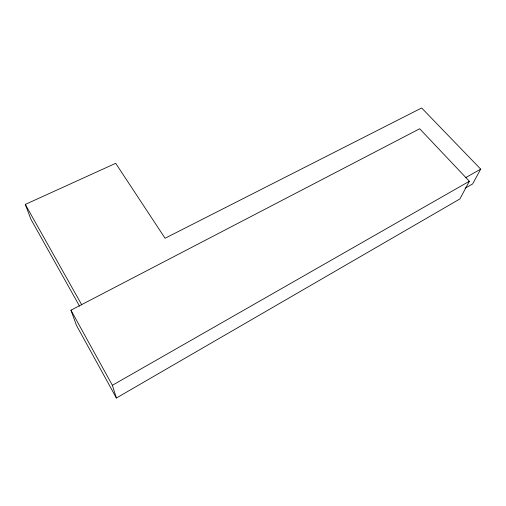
<?xml version="1.0" encoding="UTF-8"?>
<svg xmlns="http://www.w3.org/2000/svg" width="506" height="506" viewBox="0 0 506 506"><rect width="100%" height="100%" fill="white"/><g stroke="black" fill="none" stroke-linecap="round" stroke-linejoin="round"><path stroke-width="0.76" d="M469.359 181.262L459.891 198.947L116.38 398.02L76.463 325.371L70.954 310.184L419.676 128.764L469.359 181.262L112.376 385.294L116.38 398.02M79.568 306.193L30.942 219.326L25.3 204.411L115.697 163.318L165.07 238.25L421.656 107.98L480.7 169.118L472.636 183.918L465.096 188.251M465.621 177.682L480.7 169.118M25.3 204.411L81.801 304.941M70.954 310.184L112.376 385.294"/></g></svg>
